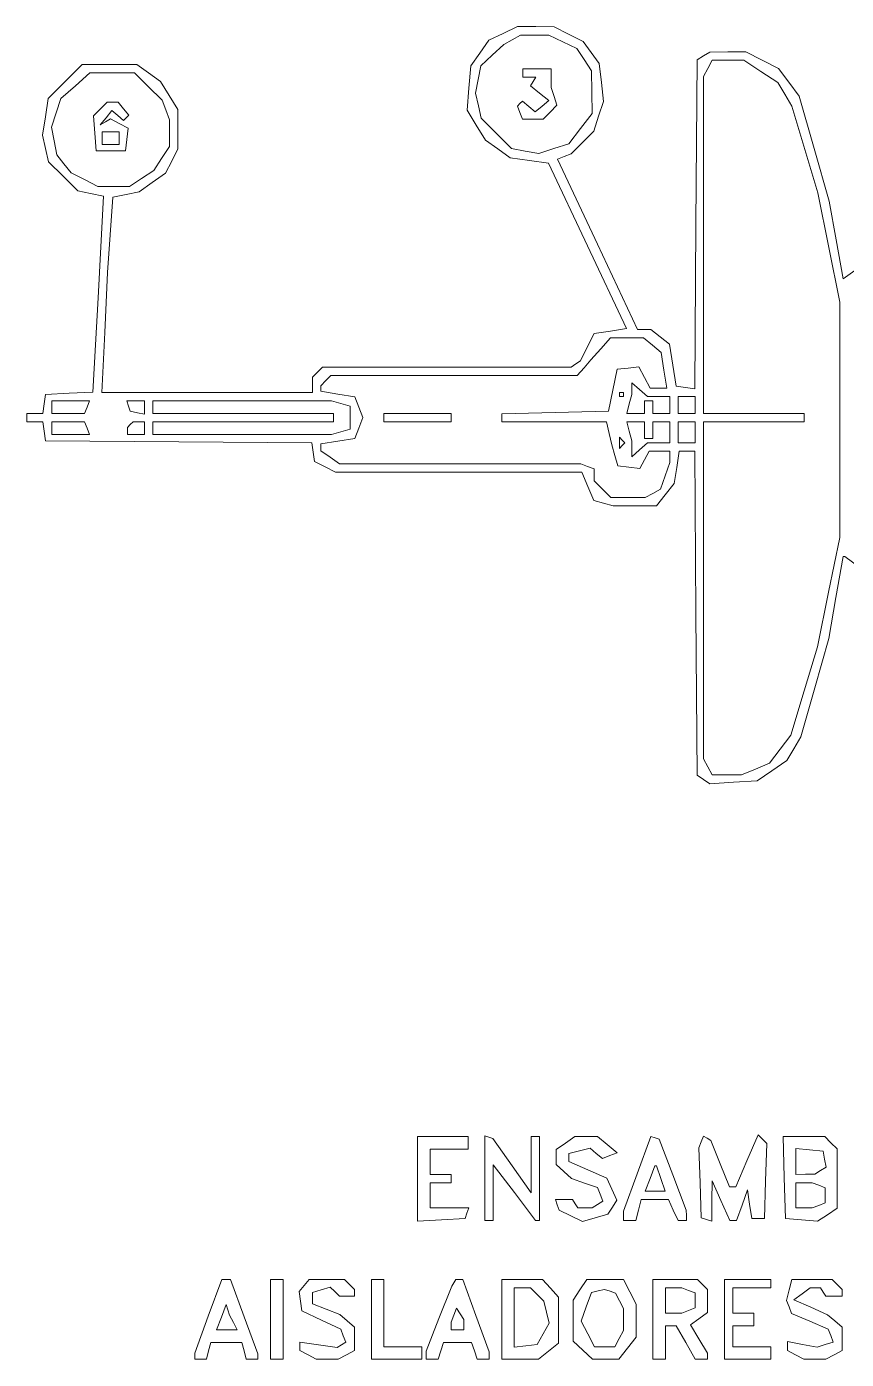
# Paper-space layout 'AN-12-DGE-067' of a CAD drawing. Header units: metres, sheet in millimetres. Extents: x 12 to 193, y 4 to 291.
# Drawn here: x 86.52 to 111.02, y 169.21 to 209.05 of the extents above; entities that cross this region are included whole.
import ezdxf

# ---------------------------------------------------------------- set-up
doc = ezdxf.new("R2010")
doc.units = ezdxf.units.M
doc.layers.add('DGE_CONTORNOS', color=7, linetype='Continuous', lineweight=0)
doc.layers.add('DGE_DATOS', color=7, linetype='Continuous', lineweight=0)

# ---------------------------------------------------------------- blocks, each defined once
blk = doc.blocks.new('LP_REF_DGE_MT_067')
at = {"layer": 'DGE_CONTORNOS'}
blk.add_lwpolyline([(111.274, 201.766), (110.922, 201.515), (110.715, 202.677), (110.508, 203.839), (110.06, 205.41), (109.612, 206.981), (109.304, 207.391), (108.996, 207.8), (108.506, 208.051), (108.016, 208.301), (107.477, 208.299), (106.937, 208.297), (106.749, 208.178), (106.56, 208.059), (106.525, 203.144), (106.489, 198.23), (106.213, 198.27), (105.937, 198.309), (105.834, 198.938), (105.731, 199.566), (105.455, 199.783), (105.178, 200), (104.978, 200.003), (104.779, 200.006), (103.583, 202.551), (102.388, 205.096), (102.589, 205.175), (102.79, 205.254), (103.13, 205.594), (103.469, 205.935), (103.616, 206.379), (103.762, 206.822), (103.698, 207.387), (103.635, 207.952), (103.392, 208.284), (103.149, 208.615), (102.718, 208.835), (102.288, 209.054), (101.741, 209.055), (101.194, 209.055), (100.765, 208.851), (100.335, 208.647), (100.063, 208.265), (99.791, 207.884), (99.736, 207.22), (99.681, 206.556), (99.957, 206.111), (100.232, 205.666), (100.603, 205.401), (100.975, 205.137), (101.547, 205.054), (102.12, 204.97), (103.286, 202.501), (104.452, 200.032), (103.97, 199.955), (103.487, 199.878), (103.278, 199.471), (103.069, 199.063), (102.93, 198.971), (102.79, 198.879), (99.077, 198.877), (95.363, 198.875), (95.212, 198.724), (95.061, 198.573), (95.061, 198.347), (95.061, 198.121), (91.911, 198.121), (88.76, 198.121), (88.849, 199.912), (88.937, 201.703), (89.014, 202.829), (89.092, 203.955), (89.486, 204.035), (89.88, 204.116), (90.273, 204.396), (90.667, 204.676), (90.853, 205.037), (91.04, 205.398), (91.04, 205.986), (91.04, 206.574), (90.78, 206.995), (90.519, 207.416), (90.163, 207.67), (89.807, 207.924), (88.993, 207.924), (88.179, 207.924), (87.668, 207.413), (87.157, 206.902), (87.075, 206.356), (86.993, 205.81), (87.08, 205.414), (87.167, 205.018), (87.605, 204.581), (88.042, 204.143), (88.427, 204.066), (88.811, 203.99), (88.73, 202.469), (88.65, 200.948), (88.571, 199.54), (88.493, 198.132), (87.787, 198.095), (87.081, 198.058), (87.041, 197.775), (87.001, 197.492), (86.758, 197.492), (86.516, 197.492), (86.516, 197.367), (86.516, 197.241), (86.758, 197.241), (87.001, 197.241), (87.041, 196.958), (87.081, 196.675), (91.063, 196.642), (95.044, 196.609), (95.084, 196.331), (95.124, 196.053), (95.438, 195.895), (95.753, 195.737), (99.435, 195.735), (103.117, 195.733), (103.294, 195.309), (103.471, 194.885), (103.759, 194.808), (104.047, 194.731), (104.698, 194.729), (105.348, 194.727), (105.61, 195.06), (105.872, 195.394), (105.95, 195.877), (106.027, 196.361), (106.258, 196.361), (106.489, 196.361), (106.525, 191.518), (106.56, 186.675), (106.749, 186.548), (106.937, 186.422), (107.648, 186.466), (108.359, 186.51), (108.799, 186.811), (109.239, 187.112), (109.448, 187.466), (109.657, 187.82), (110.076, 189.294), (110.495, 190.768), (110.71, 191.994), (110.926, 193.219), (110.949, 193.219), (110.973, 193.219), (111.393, 192.91)], dxfattribs=at)
for points in [[(102.544, 208.604), (102.964, 208.405), (103.184, 208.07), (103.405, 207.735), (103.412, 207.097), (103.419, 206.459), (103.074, 206.008), (102.73, 205.556), (102.281, 205.408), (101.831, 205.26), (101.418, 205.337), (101.006, 205.414), (100.554, 205.866), (100.102, 206.318), (100.02, 206.691), (99.938, 207.064), (100.015, 207.472), (100.091, 207.88), (100.435, 208.199), (100.779, 208.518), (101.031, 208.657), (101.282, 208.796), (101.703, 208.8), (102.124, 208.803)], [(108.466, 207.718), (108.977, 207.387), (109.185, 207.035), (109.393, 206.682), (109.78, 205.386), (110.167, 204.09), (110.5, 202.457), (110.832, 200.823), (110.83, 197.304), (110.828, 193.785), (110.491, 192.151), (110.155, 190.517), (109.759, 189.197), (109.363, 187.878), (109.045, 187.456), (108.727, 187.034), (108.307, 186.859), (107.888, 186.684), (107.449, 186.684), (107.009, 186.684), (106.879, 186.927), (106.749, 187.17), (106.749, 192.206), (106.749, 197.241), (108.257, 197.241), (109.765, 197.241), (109.765, 197.367), (109.765, 197.492), (108.257, 197.492), (106.749, 197.492), (106.749, 202.528), (106.749, 207.563), (106.879, 207.806), (107.009, 208.049), (107.482, 208.049), (107.955, 208.049)], [(90.15, 207.267), (90.565, 206.861), (90.677, 206.567), (90.788, 206.273), (90.788, 205.873), (90.787, 205.473), (90.55, 205.114), (90.313, 204.754), (89.954, 204.518), (89.595, 204.281), (89.117, 204.28), (88.64, 204.279), (88.245, 204.483), (87.85, 204.687), (87.632, 204.954), (87.414, 205.222), (87.335, 205.638), (87.255, 206.054), (87.396, 206.48), (87.536, 206.906), (87.973, 207.289), (88.409, 207.672), (89.072, 207.672), (89.735, 207.672)], [(101.345, 207.672), (101.345, 207.547), (101.541, 207.547), (101.737, 207.547), (101.657, 207.417), (101.577, 207.288), (101.851, 207.067), (102.125, 206.845), (101.923, 206.678), (101.722, 206.51), (101.53, 206.669), (101.339, 206.828), (101.264, 206.753), (101.188, 206.678), (101.263, 206.484), (101.337, 206.29), (101.646, 206.29), (101.955, 206.29), (102.163, 206.497), (102.37, 206.704), (102.283, 206.968), (102.196, 207.232), (102.197, 207.515), (102.198, 207.798), (101.772, 207.798), (101.345, 207.798)], [(88.717, 206.589), (88.513, 206.385), (88.551, 205.866), (88.589, 205.347), (89.029, 205.347), (89.469, 205.347), (89.508, 205.684), (89.547, 206.022), (89.285, 206.162), (89.024, 206.301), (88.869, 206.209), (88.715, 206.116), (88.889, 206.33), (89.062, 206.544), (89.237, 206.399), (89.412, 206.254), (89.49, 206.332), (89.568, 206.409), (89.409, 206.601), (89.25, 206.793), (89.085, 206.793), (88.921, 206.793)], [(89.28, 205.724), (89.28, 205.536), (89.029, 205.536), (88.778, 205.536), (88.778, 205.724), (88.778, 205.913), (89.029, 205.913), (89.28, 205.913)], [(105.224, 199.535), (105.487, 199.315), (105.568, 198.781), (105.65, 198.246), (105.404, 198.246), (105.158, 198.246), (104.986, 198.567), (104.815, 198.887), (104.494, 198.849), (104.173, 198.812), (104.041, 198.184), (103.908, 197.555), (102.312, 197.52), (100.717, 197.485), (100.717, 197.363), (100.717, 197.241), (102.285, 197.241), (103.854, 197.241), (103.93, 196.895), (104.006, 196.55), (104.099, 196.236), (104.192, 195.921), (104.519, 195.882), (104.847, 195.843), (104.985, 196.102), (105.124, 196.361), (105.434, 196.361), (105.744, 196.361), (105.744, 196.191), (105.744, 196.022), (105.605, 195.623), (105.466, 195.225), (105.236, 195.102), (105.006, 194.979), (104.495, 194.979), (103.984, 194.979), (103.733, 195.23), (103.481, 195.481), (103.481, 195.657), (103.481, 195.832), (103.283, 195.908), (103.084, 195.984), (99.478, 195.984), (95.871, 195.984), (95.592, 196.18), (95.313, 196.375), (95.313, 196.478), (95.313, 196.58), (95.819, 196.661), (96.326, 196.742), (96.445, 197.055), (96.563, 197.367), (96.445, 197.679), (96.326, 197.991), (95.819, 198.072), (95.313, 198.153), (95.313, 198.237), (95.313, 198.322), (95.463, 198.473), (95.614, 198.623), (99.297, 198.623), (102.979, 198.623), (103.182, 198.86), (103.384, 199.098), (103.679, 199.426), (103.973, 199.755), (104.467, 199.755), (104.962, 199.755)], [(105.408, 197.995), (105.744, 197.995), (105.744, 197.744), (105.744, 197.492), (105.492, 197.492), (105.241, 197.492), (105.241, 197.681), (105.241, 197.869), (105.115, 197.869), (104.99, 197.869), (104.99, 197.681), (104.99, 197.492), (104.724, 197.492), (104.457, 197.492), (104.533, 197.775), (104.609, 198.058), (104.611, 198.234), (104.612, 198.411), (104.842, 198.203), (105.072, 197.995)], [(104.361, 198.058), (104.361, 197.995), (104.298, 197.995), (104.235, 197.995), (104.235, 198.058), (104.235, 198.121), (104.298, 198.121), (104.361, 198.121)], [(88.32, 197.681), (88.248, 197.492), (87.759, 197.492), (87.27, 197.492), (87.27, 197.681), (87.27, 197.869), (87.831, 197.869), (88.393, 197.869)], [(90.034, 197.672), (90.034, 197.474), (89.825, 197.515), (89.615, 197.555), (89.563, 197.712), (89.511, 197.869), (89.773, 197.869), (90.034, 197.869)], [(95.91, 197.79), (96.192, 197.714), (96.192, 197.367), (96.192, 197.019), (95.91, 196.943), (95.627, 196.867), (92.956, 196.866), (90.286, 196.864), (90.286, 197.052), (90.286, 197.241), (92.988, 197.241), (95.69, 197.241), (95.69, 197.367), (95.69, 197.492), (92.988, 197.492), (90.286, 197.492), (90.286, 197.681), (90.286, 197.869), (92.956, 197.868), (95.627, 197.866)], [(106.498, 197.744), (106.498, 197.492), (106.246, 197.492), (105.995, 197.492), (105.995, 197.744), (105.995, 197.995), (106.246, 197.995), (106.498, 197.995)], [(88.32, 197.052), (88.393, 196.864), (87.831, 196.864), (87.27, 196.864), (87.27, 197.052), (87.27, 197.241), (87.759, 197.241), (88.248, 197.241)], [(90.034, 197.052), (90.034, 196.864), (89.783, 196.864), (89.532, 196.864), (89.532, 196.969), (89.532, 197.073), (89.615, 197.157), (89.699, 197.241), (89.867, 197.241), (90.034, 197.241)], [(97.198, 197.367), (97.198, 197.241), (98.203, 197.241), (99.209, 197.241), (99.209, 197.367), (99.209, 197.492), (98.203, 197.492), (97.198, 197.492)], [(104.99, 196.99), (104.99, 196.738), (105.115, 196.738), (105.241, 196.738), (105.241, 196.99), (105.241, 197.241), (105.492, 197.241), (105.744, 197.241), (105.744, 196.927), (105.744, 196.613), (105.408, 196.613), (105.072, 196.613), (104.842, 196.405), (104.612, 196.197), (104.611, 196.436), (104.609, 196.675), (104.533, 196.958), (104.457, 197.241), (104.724, 197.241), (104.99, 197.241)], [(106.498, 196.927), (106.498, 196.613), (106.246, 196.613), (105.995, 196.613), (105.995, 196.927), (105.995, 197.241), (106.246, 197.241), (106.498, 197.241)], [(104.319, 196.529), (104.235, 196.445), (104.235, 196.613), (104.235, 196.78), (104.319, 196.696), (104.403, 196.613)], [(98.203, 174.612), (98.203, 173.349), (98.916, 173.387), (99.629, 173.425), (99.68, 173.582), (99.732, 173.739), (99.156, 173.739), (98.58, 173.739), (98.58, 174.116), (98.58, 174.493), (98.894, 174.493), (99.209, 174.493), (99.209, 174.619), (99.209, 174.744), (98.894, 174.744), (98.58, 174.744), (98.58, 175.121), (98.58, 175.498), (99.146, 175.498), (99.711, 175.498), (99.711, 175.687), (99.711, 175.876), (98.957, 175.876), (98.203, 175.876)], [(100.214, 174.629), (100.214, 173.362), (100.34, 173.362), (100.465, 173.362), (100.465, 174.198), (100.465, 175.033), (101.098, 174.198), (101.73, 173.362), (101.789, 173.362), (101.848, 173.362), (101.848, 174.619), (101.848, 175.876), (101.722, 175.876), (101.596, 175.876), (101.596, 175.034), (101.596, 174.193), (101.027, 175.003), (100.457, 175.813), (100.335, 175.855), (100.214, 175.896)], [(102.63, 175.68), (102.35, 175.484), (102.35, 175.259), (102.35, 175.035), (102.578, 174.828), (102.807, 174.622), (103.197, 174.486), (103.587, 174.35), (103.664, 174.149), (103.741, 173.948), (103.58, 173.845), (103.419, 173.743), (103.206, 173.741), (102.994, 173.739), (102.916, 173.865), (102.838, 173.99), (102.584, 173.99), (102.329, 173.99), (102.381, 173.833), (102.432, 173.676), (102.783, 173.505), (103.134, 173.334), (103.515, 173.443), (103.895, 173.552), (104.027, 173.762), (104.159, 173.971), (104.008, 174.302), (103.857, 174.633), (103.292, 174.883), (102.727, 175.133), (102.727, 175.251), (102.727, 175.368), (103.043, 175.447), (103.359, 175.527), (103.544, 175.373), (103.73, 175.219), (103.951, 175.305), (104.173, 175.391), (103.876, 175.633), (103.579, 175.876), (103.244, 175.876), (102.909, 175.876)], [(104.77, 174.761), (104.361, 173.648), (104.361, 173.505), (104.361, 173.362), (104.547, 173.362), (104.733, 173.362), (104.812, 173.676), (104.891, 173.99), (105.297, 173.99), (105.703, 173.99), (105.846, 173.676), (105.99, 173.362), (106.118, 173.362), (106.246, 173.362), (106.24, 173.519), (106.234, 173.676), (105.831, 174.734), (105.429, 175.792), (105.304, 175.833), (105.178, 175.874)], [(106.68, 175.716), (106.612, 175.54), (106.649, 174.493), (106.686, 173.445), (106.843, 173.393), (107, 173.341), (107.004, 173.948), (107.008, 174.556), (107.272, 173.959), (107.535, 173.362), (107.637, 173.362), (107.738, 173.362), (107.903, 173.823), (108.068, 174.283), (108.131, 173.854), (108.194, 173.425), (108.383, 173.425), (108.571, 173.425), (108.608, 174.544), (108.644, 175.664), (108.515, 175.794), (108.385, 175.924), (108.049, 175.146), (107.713, 174.367), (107.623, 174.367), (107.532, 174.367), (107.251, 175.061), (106.969, 175.754), (106.858, 175.823), (106.747, 175.891)], [(109.164, 174.65), (109.2, 173.425), (109.68, 173.385), (110.161, 173.346), (110.455, 173.538), (110.748, 173.73), (110.748, 174.616), (110.748, 175.503), (110.562, 175.689), (110.375, 175.876), (109.752, 175.876), (109.128, 175.876)], [(110.373, 175.199), (110.418, 174.963), (110.249, 174.856), (110.079, 174.748), (109.797, 174.746), (109.514, 174.744), (109.514, 175.129), (109.514, 175.514), (109.921, 175.475), (110.329, 175.436)], [(105.473, 174.619), (105.605, 174.242), (105.308, 174.242), (105.011, 174.242), (105.154, 174.619), (105.296, 174.996), (105.319, 174.996), (105.342, 174.996)], [(110.195, 174.417), (110.393, 174.34), (110.393, 174.116), (110.393, 173.892), (110.195, 173.815), (109.996, 173.739), (109.755, 173.739), (109.514, 173.739), (109.514, 174.116), (109.514, 174.493), (109.755, 174.493), (109.996, 174.493)], [(91.946, 170.503), (91.54, 169.403), (91.541, 169.309), (91.542, 169.215), (91.716, 169.215), (91.89, 169.215), (91.956, 169.466), (92.022, 169.717), (92.485, 169.717), (92.948, 169.717), (93.014, 169.466), (93.08, 169.215), (93.254, 169.215), (93.428, 169.215), (93.428, 169.295), (93.428, 169.375), (93.019, 170.488), (92.611, 171.601), (92.482, 171.602), (92.352, 171.602)], [(93.805, 170.408), (93.805, 169.215), (93.993, 169.215), (94.182, 169.215), (94.182, 170.408), (94.182, 171.602), (93.993, 171.602), (93.805, 171.602)], [(94.816, 171.421), (94.665, 171.239), (94.706, 170.951), (94.747, 170.663), (95.327, 170.388), (95.907, 170.113), (95.981, 169.919), (96.056, 169.725), (95.927, 169.645), (95.798, 169.566), (95.241, 169.649), (94.684, 169.733), (94.684, 169.604), (94.684, 169.475), (94.927, 169.345), (95.17, 169.215), (95.501, 169.215), (95.832, 169.215), (96.075, 169.345), (96.318, 169.475), (96.318, 169.828), (96.318, 170.181), (96.098, 170.368), (95.878, 170.556), (95.47, 170.717), (95.061, 170.879), (95.061, 171.044), (95.061, 171.208), (95.325, 171.292), (95.589, 171.376), (95.727, 171.238), (95.866, 171.1), (96.092, 171.1), (96.318, 171.1), (96.318, 171.2), (96.318, 171.301), (96.167, 171.452), (96.016, 171.602), (95.491, 171.602), (94.966, 171.602)], [(96.821, 170.408), (96.821, 169.215), (97.575, 169.215), (98.329, 169.215), (98.329, 169.403), (98.329, 169.592), (97.763, 169.592), (97.198, 169.592), (97.198, 170.597), (97.198, 171.602), (97.009, 171.602), (96.821, 171.602)], [(99.289, 171.504), (99.228, 171.406), (98.841, 170.433), (98.455, 169.459), (98.455, 169.337), (98.455, 169.215), (98.635, 169.215), (98.815, 169.215), (98.894, 169.466), (98.974, 169.717), (99.397, 169.717), (99.82, 169.717), (99.9, 169.466), (99.98, 169.215), (100.16, 169.215), (100.34, 169.215), (100.34, 169.327), (100.34, 169.44), (99.946, 170.521), (99.552, 171.602), (99.451, 171.602), (99.349, 171.602)], [(100.717, 170.408), (100.717, 169.215), (101.268, 169.215), (101.82, 169.215), (102.117, 169.455), (102.413, 169.695), (102.413, 170.384), (102.413, 171.073), (102.174, 171.338), (101.934, 171.602), (101.326, 171.602), (100.717, 171.602)], [(101.776, 171.154), (101.973, 170.956), (102.055, 170.628), (102.138, 170.3), (101.957, 169.977), (101.777, 169.654), (101.435, 169.615), (101.094, 169.575), (101.094, 170.463), (101.094, 171.351), (101.336, 171.351), (101.578, 171.351)], [(103.056, 171.293), (102.853, 170.983), (102.853, 170.372), (102.853, 169.761), (103.144, 169.488), (103.435, 169.215), (103.826, 169.215), (104.217, 169.215), (104.478, 169.546), (104.738, 169.877), (104.738, 170.369), (104.738, 170.861), (104.546, 171.232), (104.355, 171.602), (103.807, 171.602), (103.259, 171.602)], [(105.241, 170.408), (105.241, 169.215), (105.429, 169.215), (105.618, 169.215), (105.618, 169.717), (105.618, 170.22), (105.775, 170.219), (105.932, 170.218), (106.219, 169.716), (106.505, 169.215), (106.69, 169.215), (106.875, 169.215), (106.874, 169.309), (106.874, 169.403), (106.616, 169.826), (106.358, 170.249), (106.616, 170.43), (106.875, 170.611), (106.875, 170.956), (106.875, 171.301), (106.724, 171.452), (106.573, 171.602), (105.907, 171.602), (105.241, 171.602)], [(106.299, 171.275), (106.498, 171.198), (106.498, 170.974), (106.498, 170.75), (106.299, 170.673), (106.1, 170.597), (105.859, 170.597), (105.618, 170.597), (105.618, 170.974), (105.618, 171.351), (105.859, 171.351), (106.1, 171.351)], [(107.377, 170.408), (107.377, 169.215), (108.068, 169.215), (108.76, 169.215), (108.76, 169.403), (108.76, 169.592), (108.194, 169.592), (107.629, 169.592), (107.629, 169.906), (107.629, 170.22), (107.943, 170.22), (108.257, 170.22), (108.257, 170.408), (108.257, 170.597), (107.943, 170.597), (107.629, 170.597), (107.629, 170.974), (107.629, 171.351), (108.194, 171.351), (108.76, 171.351), (108.76, 171.477), (108.76, 171.602), (108.068, 171.602), (107.377, 171.602)], [(109.314, 171.288), (109.235, 170.975), (109.309, 170.782), (109.383, 170.59), (109.933, 170.355), (110.483, 170.119), (110.557, 169.924), (110.632, 169.73), (110.393, 169.654), (110.153, 169.578), (109.708, 169.662), (109.262, 169.745), (109.262, 169.61), (109.262, 169.475), (109.505, 169.345), (109.749, 169.215), (110.079, 169.215), (110.41, 169.215), (110.653, 169.345), (110.896, 169.475), (110.896, 169.828), (110.896, 170.181), (110.676, 170.363), (110.456, 170.544), (109.956, 170.771), (109.456, 170.998), (109.697, 171.174), (109.939, 171.351), (110.096, 171.351), (110.253, 171.351), (110.331, 171.225), (110.408, 171.1), (110.652, 171.1), (110.896, 171.1), (110.896, 171.2), (110.896, 171.301), (110.745, 171.452), (110.595, 171.602), (109.994, 171.602), (109.393, 171.602)], [(104.239, 170.967), (104.361, 170.739), (104.361, 170.408), (104.361, 170.078), (104.231, 169.835), (104.101, 169.592), (103.794, 169.592), (103.488, 169.592), (103.29, 169.974), (103.092, 170.357), (103.248, 170.786), (103.403, 171.216), (103.599, 171.26), (103.796, 171.305), (103.956, 171.25), (104.117, 171.196)], [(92.695, 170.314), (92.808, 170.094), (92.5, 170.094), (92.193, 170.094), (92.337, 170.477), (92.481, 170.859), (92.532, 170.697), (92.582, 170.534)], [(99.584, 170.251), (99.586, 170.094), (99.397, 170.094), (99.209, 170.094), (99.209, 170.21), (99.209, 170.325), (99.289, 170.534), (99.369, 170.744), (99.475, 170.576), (99.582, 170.408)]]:
    blk.add_lwpolyline(points, close=True, dxfattribs=at)

psp = doc.layouts.new('AN-12-DGE-067')

# ---------------------------------------------------------------- block references
at = {"layer": 'DGE_DATOS'}
psp.add_blockref('LP_REF_DGE_MT_067', (0, 0), dxfattribs=at)

doc.saveas('drawing.dxf')
